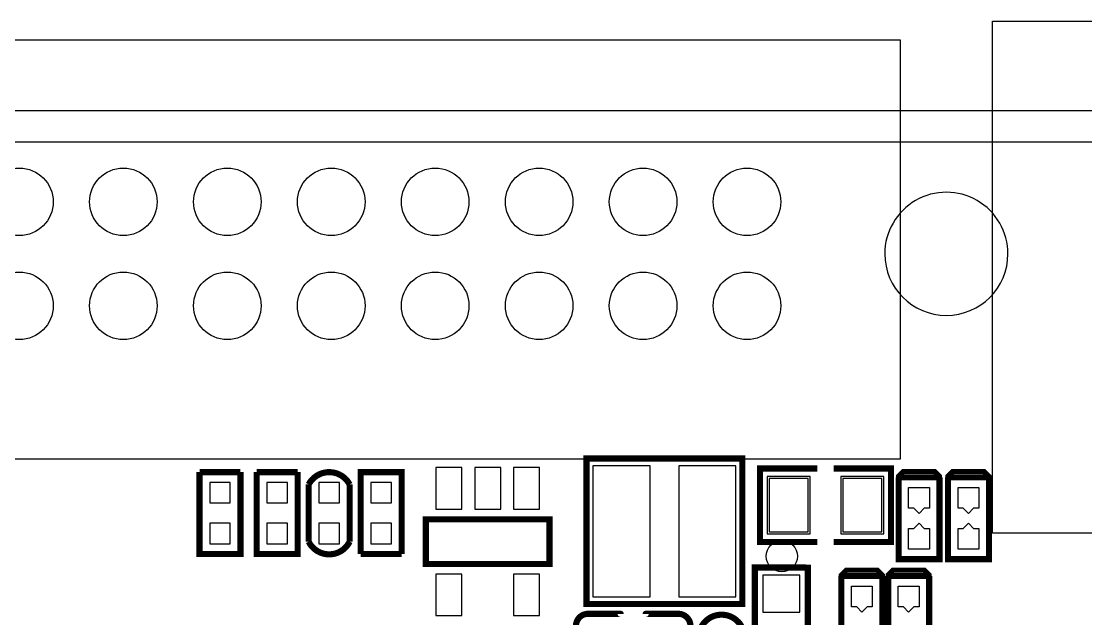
# Model space of a CAD drawing. Extents: x 0 to 85.5, y -2.2 to 58.2.
# Drawn here: x 38.9 to 64.91, y 43.58 to 58.18 of the extents above; entities that cross this region are included whole.
import ezdxf

# ---------------------------------------------------------------- set-up
doc = ezdxf.new("R2010")
doc.units = 0
for name, color, linetype in [('BG_CUTOUT', 254, 'CONTINUOUS'), ('BG_DESIGN_OUTLINE', 251, 'CONTINUOUS'), ('PG_SILKSCREEN_BOTTOM', 23, 'CONTINUOUS'), ('PG_SILKSCREEN_BOTTOM_OUTLINE', 23, 'CONTINUOUS'), ('PG_SILKSREEN_BOTTOM_OUTLINE', 23, 'CONTINUOUS'), ('PIN_BOTTOM', 2, 'CONTINUOUS'), ('PIN_PASTEMASK_BOTTOM', 85, 'CONTINUOUS'), ('PKO_BOTTOM', 234, 'CONTINUOUS'), ('RKI_ALL', 43, 'CONTINUOUS')]:
    doc.layers.add(name, color=color, linetype=linetype)

msp = doc.modelspace()

# ---------------------------------------------------------------- linework, layer by layer
at = {"layer": 'BG_CUTOUT'}
msp.add_lwpolyline([(63.0047, 52.49926, 1), (59.995308, 52.500784, 1)], format="xyb", close=True, dxfattribs=at)
at = {"layer": 'BG_DESIGN_OUTLINE'}
msp.add_lwpolyline([(0, 2.99974), (0, 52.99964, -0.414203), (2.99974, 55.99938), (82.04962, 55.99938, -0.414224), (85.0011, 53.05044), (85.0011, 2.99974, -0.414339), (81.99882, 0), (2.99974, 0, -0.414163)], format="xyb", close=True, dxfattribs=at)
at = {"layer": 'PG_SILKSCREEN_BOTTOM'}
for points, const_width in [([(52.705, 43.942), (56.515, 43.942), (56.515, 47.498), (52.705, 47.498), (52.705, 43.942)], 0.1524), ([(58.347102, 45.455078), (56.947054, 45.455078), (56.947054, 47.254922), (58.347102, 47.254922)], 0.150114), ([(58.746898, 45.455078), (60.146946, 45.455078), (60.146946, 47.254922), (58.746898, 47.254922)], 0.150114), ([(48.7807, 46.0121), (48.7807, 44.9199), (51.8033, 44.9199), (51.8033, 46.0121), (48.7807, 46.0121)], 0.14986), ([(56.8198, 43.7388), (56.8198, 44.831), (58.1152, 44.831), (58.1152, 42.037), (56.8198, 42.037), (56.8198, 44.834048), (58.067448, 44.834048)], 0.150114)]:
    msp.add_lwpolyline(points, dxfattribs=dict(at, const_width=const_width))
at = {"layer": 'PG_SILKSCREEN_BOTTOM', "const_width": 0.150114}
for points in [[(53.5432, 42.4053, -1), (53.5432, 42.403014), (52.747926, 42.403014, -0.414141), (52.447952, 42.702988), (52.447952, 43.403012, -0.414141), (52.747926, 43.702986), (53.540914, 43.702986, -0.414214), (53.5432, 43.7007)], [(54.1528, 42.4053), (54.1528, 42.403014), (54.948074, 42.403014, 0.414141), (55.248048, 42.702988), (55.248048, 43.403012, 0.414141), (54.948074, 43.702986), (54.155086, 43.702986, 0.414214), (54.1528, 43.7007)]]:
    msp.add_lwpolyline(points, format="xyb", dxfattribs=at)
at = {"layer": 'PG_SILKSCREEN_BOTTOM_OUTLINE', "const_width": 0.150114}
for points in [[(44.25188, 47.16526), (44.25188, 45.16374), (43.25112, 45.16374), (43.25112, 47.16526)], [(43.25112, 47.16526), (44.25188, 47.16526)], [(45.64888, 47.16526), (45.64888, 45.16374), (44.64812, 45.16374), (44.64812, 47.16526)], [(44.64812, 47.16526), (45.64888, 47.16526)], [(47.18812, 45.16374), (47.18812, 47.16526), (48.18888, 47.16526), (48.18888, 45.16374)], [(45.918374, 45.464476), (45.918374, 46.864524)], [(46.918626, 45.464476), (46.918626, 46.864524)], [(48.18888, 45.16374), (47.18812, 45.16374)]]:
    msp.add_lwpolyline(points, dxfattribs=at)
for points in [[(46.918626, 46.864524, 0.600046), (45.918374, 46.864524)], [(46.918626, 45.464476, -0.618077), (45.918374, 45.464476)], [(55.506874, 43.372024, -0.618077), (56.507126, 43.372024)]]:
    msp.add_lwpolyline(points, format="xyb", dxfattribs=at)
at = {"layer": 'PG_SILKSREEN_BOTTOM_OUTLINE'}
for points in [[(60.33262, 47.03826, 0.14986, 0.14986, 0), (61.33338, 47.03826, 0.127, 0.127, 0), (61.33338, 47.06112, 0.127, 0.127, 0), (61.214, 47.1805, 0.127, 0.127, 0), (60.452, 47.1805, 0.127, 0.127, 0), (60.33262, 47.06112, 0.127, 0.127, 0), (60.33262, 47.03826, 0.127, 0.127, 0)], [(61.53912, 47.03826, 0.14986, 0.14986, 0), (62.53988, 47.03826, 0.127, 0.127, 0), (62.53988, 47.06112, 0.127, 0.127, 0), (62.4205, 47.1805, 0.127, 0.127, 0), (61.6585, 47.1805, 0.127, 0.127, 0), (61.53912, 47.06112, 0.127, 0.127, 0), (61.53912, 47.03826, 0.127, 0.127, 0)], [(58.93562, 44.62526, 0.14986, 0.14986, 0), (59.93638, 44.62526, 0.127, 0.127, 0), (59.93638, 44.64812, 0.127, 0.127, 0), (59.817, 44.7675, 0.127, 0.127, 0), (59.055, 44.7675, 0.127, 0.127, 0), (58.93562, 44.64812, 0.127, 0.127, 0), (58.93562, 44.62526, 0.127, 0.127, 0)], [(60.07862, 44.62526, 0.14986, 0.14986, 0), (61.07938, 44.62526, 0.127, 0.127, 0), (61.07938, 44.64812, 0.127, 0.127, 0), (60.96, 44.7675, 0.127, 0.127, 0), (60.198, 44.7675, 0.127, 0.127, 0), (60.07862, 44.64812, 0.127, 0.127, 0), (60.07862, 44.62526, 0.127, 0.127, 0)]]:
    msp.add_lwpolyline(points, format="xyseb", dxfattribs=at)
at = {"layer": 'PG_SILKSREEN_BOTTOM_OUTLINE', "const_width": 0.14986}
for points in [[(61.33338, 47.03826), (61.33338, 45.03674), (60.33262, 45.03674), (60.33262, 47.03826)], [(62.53988, 47.03826), (62.53988, 45.03674), (61.53912, 45.03674), (61.53912, 47.03826)], [(59.93638, 44.62526), (59.93638, 42.62374), (58.93562, 42.62374), (58.93562, 44.62526)], [(61.07938, 44.62526), (61.07938, 42.62374), (60.07862, 42.62374), (60.07862, 44.62526)]]:
    msp.add_lwpolyline(points, dxfattribs=at)
at = {"layer": 'PIN_BOTTOM'}
for points in [[(49.65954, 47.27448), (49.02454, 47.27448), (49.02454, 46.25848), (49.65954, 46.25848)], [(50.6095, 47.27448), (49.9745, 47.27448), (49.9745, 46.25848), (50.6095, 46.25848)], [(51.55946, 47.27448), (50.92446, 47.27448), (50.92446, 46.25848), (51.55946, 46.25848)], [(54.26075, 44.1198), (54.26075, 47.3202), (52.86121, 47.3202), (52.86121, 44.1198)], [(56.35879, 44.1198), (56.35879, 47.3202), (54.95925, 47.3202), (54.95925, 44.1198)], [(44.00169, 46.91507), (43.50131, 46.91507), (43.50131, 46.41469), (44.00169, 46.41469)], [(45.39869, 46.91507), (44.89831, 46.91507), (44.89831, 46.41469), (45.39869, 46.41469)], [(46.16831, 46.41469), (46.66869, 46.41469), (46.66869, 46.91507), (46.16831, 46.91507)], [(47.43831, 46.41469), (47.93869, 46.41469), (47.93869, 46.91507), (47.43831, 46.91507)], [(57.12333, 47.05477), (57.12333, 45.65523), (58.17235, 45.65523), (58.17235, 47.05477)], [(58.92165, 47.05477), (58.92165, 45.65523), (59.97067, 45.65523), (59.97067, 47.05477)], [(61.087, 46.79188), (61.087, 46.28388), (60.96, 46.28388), (60.833, 46.15688), (60.706, 46.28388), (60.579, 46.28388), (60.579, 46.79188)], [(62.2935, 46.79188), (62.2935, 46.28388), (62.1665, 46.28388), (62.0395, 46.15688), (61.9125, 46.28388), (61.7855, 46.28388), (61.7855, 46.79188)], [(44.00169, 45.91431), (43.50131, 45.91431), (43.50131, 45.41393), (44.00169, 45.41393)], [(45.39869, 45.91431), (44.89831, 45.91431), (44.89831, 45.41393), (45.39869, 45.41393)], [(46.16831, 45.41393), (46.66869, 45.41393), (46.66869, 45.91431), (46.16831, 45.91431)], [(47.43831, 45.41393), (47.93869, 45.41393), (47.93869, 45.91431), (47.43831, 45.91431)], [(60.579, 45.28312), (60.579, 45.79112), (60.706, 45.79112), (60.833, 45.91812), (60.96, 45.79112), (61.087, 45.79112), (61.087, 45.28312)], [(61.7855, 45.28312), (61.7855, 45.79112), (61.9125, 45.79112), (62.0395, 45.91812), (62.1665, 45.79112), (62.2935, 45.79112), (62.2935, 45.28312)], [(49.65954, 44.67352), (49.02454, 44.67352), (49.02454, 43.65752), (49.65954, 43.65752)], [(51.55946, 44.67352), (50.92446, 44.67352), (50.92446, 43.65752), (51.55946, 43.65752)], [(57.01284, 44.65066), (57.01284, 43.74134), (57.92216, 43.74134), (57.92216, 44.65066)], [(59.69, 44.37888), (59.69, 43.87088), (59.563, 43.87088), (59.436, 43.74388), (59.309, 43.87088), (59.182, 43.87088), (59.182, 44.37888)], [(60.833, 44.37888), (60.833, 43.87088), (60.706, 43.87088), (60.579, 43.74388), (60.452, 43.87088), (60.325, 43.87088), (60.325, 44.37888)]]:
    msp.add_lwpolyline(points, close=True, dxfattribs=at)
for centre, radius in [((38.850062, 53.770022), 0.8255), ((41.390062, 53.770022), 0.8255), ((43.930062, 53.770022), 0.8255), ((46.470062, 53.770022), 0.8255), ((49.010062, 53.770022), 0.8255), ((51.550062, 53.770022), 0.8255), ((54.090062, 53.770022), 0.8255), ((56.630062, 53.770022), 0.8255), ((38.850062, 51.230022), 0.8255), ((41.390062, 51.230022), 0.8255), ((43.930062, 51.230022), 0.8255), ((46.470062, 51.230022), 0.8255), ((49.010062, 51.230022), 0.8255), ((51.550062, 51.230022), 0.8255), ((54.090062, 51.230022), 0.8255), ((56.630062, 51.230022), 0.8255), ((57.4802, 45.1104), 0.381)]:
    msp.add_circle(centre, radius, dxfattribs=at)
at = {"layer": 'PIN_PASTEMASK_BOTTOM'}
for points in [[(49.65954, 47.27448), (49.02454, 47.27448), (49.02454, 46.25848), (49.65954, 46.25848)], [(50.6095, 47.27448), (49.9745, 47.27448), (49.9745, 46.25848), (50.6095, 46.25848)], [(51.55946, 47.27448), (50.92446, 47.27448), (50.92446, 46.25848), (51.55946, 46.25848)], [(54.26075, 44.1198), (54.26075, 47.3202), (52.86121, 47.3202), (52.86121, 44.1198)], [(56.35879, 44.1198), (56.35879, 47.3202), (54.95925, 47.3202), (54.95925, 44.1198)], [(44.00169, 46.91507), (43.50131, 46.91507), (43.50131, 46.41469), (44.00169, 46.41469)], [(45.39869, 46.91507), (44.89831, 46.91507), (44.89831, 46.41469), (45.39869, 46.41469)], [(46.16831, 46.41469), (46.66869, 46.41469), (46.66869, 46.91507), (46.16831, 46.91507)], [(47.43831, 46.41469), (47.93869, 46.41469), (47.93869, 46.91507), (47.43831, 46.91507)], [(57.17286, 47.00524), (57.17286, 45.70476), (58.12282, 45.70476), (58.12282, 47.00524)], [(58.97118, 47.00524), (58.97118, 45.70476), (59.92114, 45.70476), (59.92114, 47.00524)], [(61.087, 46.79188), (61.087, 46.28388), (60.96, 46.28388), (60.833, 46.15688), (60.706, 46.28388), (60.579, 46.28388), (60.579, 46.79188)], [(62.2935, 46.79188), (62.2935, 46.28388), (62.1665, 46.28388), (62.0395, 46.15688), (61.9125, 46.28388), (61.7855, 46.28388), (61.7855, 46.79188)], [(44.00169, 45.91431), (43.50131, 45.91431), (43.50131, 45.41393), (44.00169, 45.41393)], [(45.39869, 45.91431), (44.89831, 45.91431), (44.89831, 45.41393), (45.39869, 45.41393)], [(46.16831, 45.41393), (46.66869, 45.41393), (46.66869, 45.91431), (46.16831, 45.91431)], [(47.43831, 45.41393), (47.93869, 45.41393), (47.93869, 45.91431), (47.43831, 45.91431)], [(60.579, 45.28312), (60.579, 45.79112), (60.706, 45.79112), (60.833, 45.91812), (60.96, 45.79112), (61.087, 45.79112), (61.087, 45.28312)], [(61.7855, 45.28312), (61.7855, 45.79112), (61.9125, 45.79112), (62.0395, 45.91812), (62.1665, 45.79112), (62.2935, 45.79112), (62.2935, 45.28312)], [(49.65954, 44.67352), (49.02454, 44.67352), (49.02454, 43.65752), (49.65954, 43.65752)], [(51.55946, 44.67352), (50.92446, 44.67352), (50.92446, 43.65752), (51.55946, 43.65752)], [(57.01284, 44.65066), (57.01284, 43.74134), (57.92216, 43.74134), (57.92216, 44.65066)], [(59.69, 44.37888), (59.69, 43.87088), (59.563, 43.87088), (59.436, 43.74388), (59.309, 43.87088), (59.182, 43.87088), (59.182, 44.37888)], [(60.833, 44.37888), (60.833, 43.87088), (60.706, 43.87088), (60.579, 43.74388), (60.452, 43.87088), (60.325, 43.87088), (60.325, 44.37888)]]:
    msp.add_lwpolyline(points, close=True, dxfattribs=at)
at = {"layer": 'PKO_BOTTOM'}
for points in [[(70.43801, 58.18251), (70.43801, 45.6692), (62.62751, 45.6692), (62.62751, 58.18251)], [(4.369562, 57.729882), (60.368942, 57.729882), (60.368942, 47.4853), (4.369562, 47.4853)]]:
    msp.add_lwpolyline(points, close=True, dxfattribs=at)
at = {"layer": 'RKI_ALL'}
msp.add_lwpolyline([(2.99974, 55.23738), (82.05216, 55.23738, -0.413921), (84.2391, 53.050186), (84.2391, 2.99974, -0.414116), (82.000852, 0.762), (81.999074, 0.762), (2.99974, 0.762, -0.414146), (0.762, 2.99974), (0.762, 52.99964, -0.4142)], format="xyb", close=True, dxfattribs=at)

doc.saveas('drawing.dxf')
